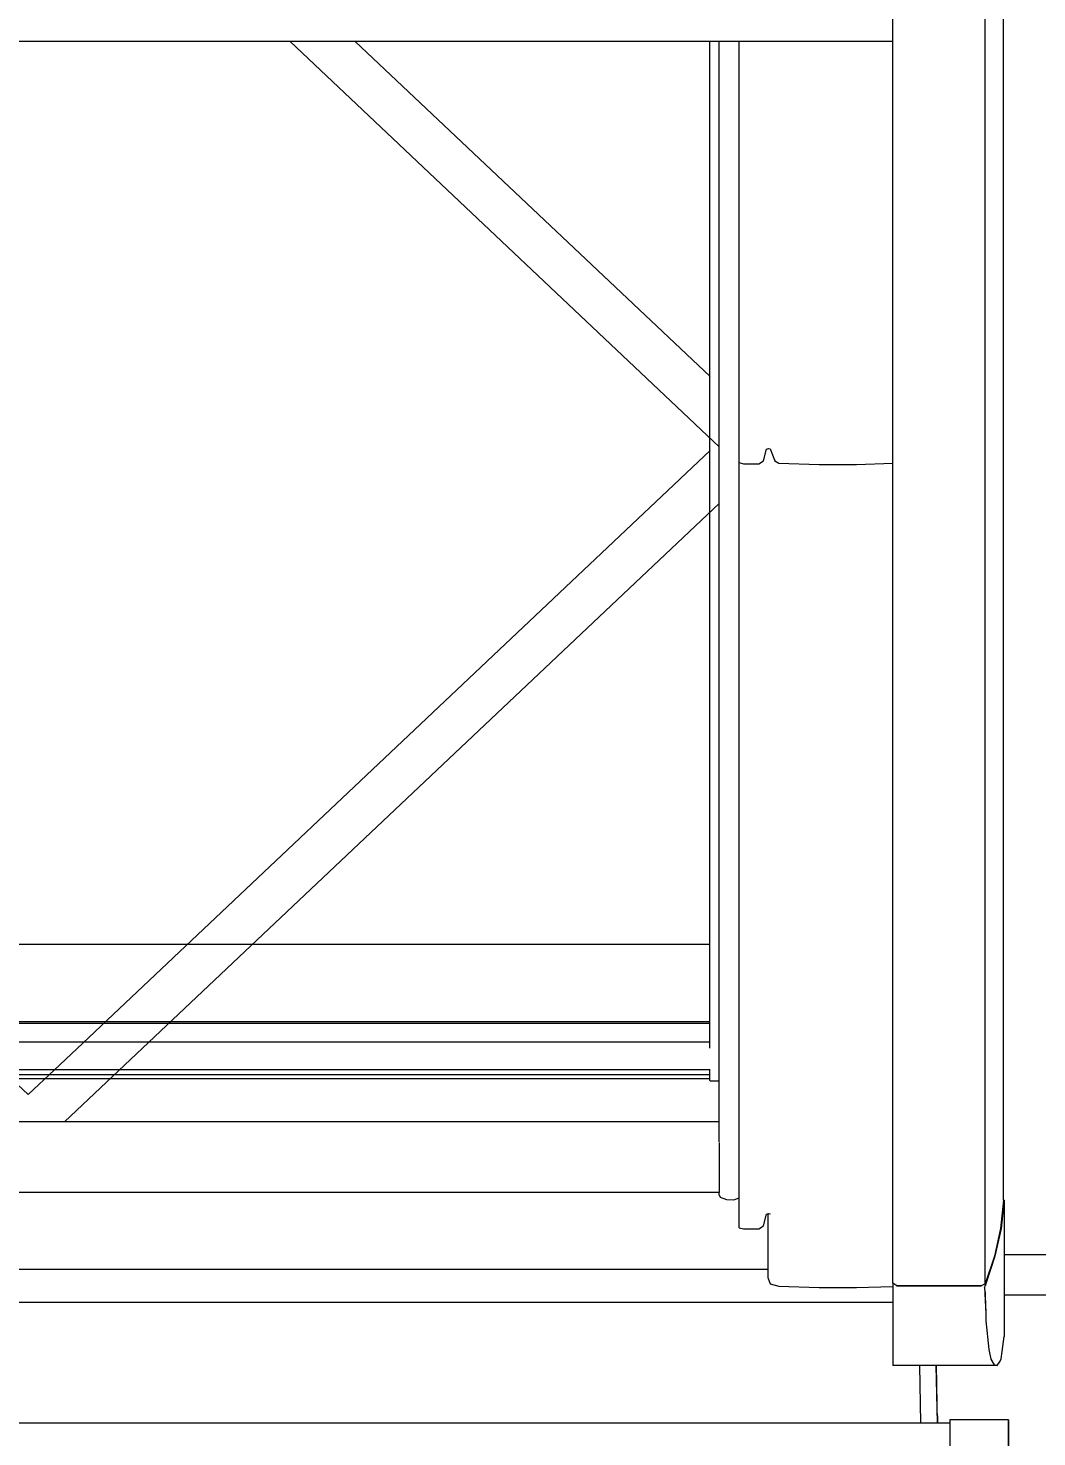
# Model space of a CAD drawing. Header units: metres. Extents: x -208 to 1512, y -277 to 123.
# Drawn here: x 1.487 to 1.927, y -12.049 to -11.434 of the extents above; entities that cross this region are included whole.
import ezdxf

# ---------------------------------------------------------------- set-up
doc = ezdxf.new("R2010")
doc.units = ezdxf.units.M
doc.header["$MEASUREMENT"] = 0
doc.linetypes.add('Wipeout_Contour', pattern=[1, 0, -1])
doc.layers.add('325 Dachfenster', color=7, linetype='Continuous')
doc.layers.add('940 Einreichplan Bemaßung.x', color=7, linetype='Continuous')
doc.styles.add('ERSTELLTER_STIL_4', font='')
doc.styles.get('ERSTELLTER_STIL_4').set_extended_font_data('Eurostile')
doc.dimstyles.new('ERSTELLTER_STIL__3', dxfattribs={"dimtxt": 0.4, "dimasz": 0.304, "dimexe": 0.18, "dimexo": 0.0625, "dimgap": 0, "dimtad": 1, "dimzin": 0, "dimdsep": 46, "dimtxsty": 'ERSTELLTER_STIL_4', "dimblk": 'ARROWHEAD_6', "dimblk1": 'ARROWHEAD_6', "dimblk2": 'ARROWHEAD_6', "dimcen": 0.09, "dimse1": 1, "dimse2": 1, "dimclrd": 256, "dimclre": 256, "dimclrt": 256, "dimazin": 0, "dimtfac": 1, "dimtdec": 4, "dimtmove": 0, "dimatfit": 3, "dimfxl": 1, "dimtolj": 1, "dimtzin": 0, "dimarcsym": 0})

# ---------------------------------------------------------------- blocks, each defined once
blk = doc.blocks.new('*D541')
at = {"layer": '940 Einreichplan Bemaßung.x', "color": 1, "linetype": 'Continuous', "lineweight": 13, "true_color": 0xfb0106}
for p, q in [((2.51628, 0.24174), (2.51645, 0.00174)), ((2.67656, -0.15815), (2.35634, 0.16163)), ((2.21645, 0.00153), (2.81645, 0.00195)), ((2.51645, 0.00174), (2.53995, -34.02522)), ((2.37984, -33.86533), (2.70006, -34.18511)), ((2.23995, -34.02543), (2.83995, -34.02502)), ((2.53995, -34.02522), (2.54012, -34.26522))]:
    blk.add_line(p, q, dxfattribs=at)
at = {"layer": '940 Einreichplan Bemaßung.x', "color": 1, "lineweight": 13, "true_color": 0xfb0106, "insert": (2.54676, -16.09357), "char_height": 0.4, "attachment_point": 7, "rotation": 270.03958, "style": 'ERSTELLTER_STIL_4'}
blk.add_mtext('\\A1;{\\pql;\\fEurostile|b0|i0|c0|p0;\\W1.000000;34,02\\fEurostile|b0|i0|c0|p0;\\W1.000000;\\A1{\\H.66x;\\S5^  ;}}', dxfattribs=at)
blk = doc.blocks.new('ARROWHEAD_6')
at = {"color": 0, "linetype": 'Continuous', "lineweight": 0}
for p, q in [((-0.5, -0.5), (0.5, 0.5)), ((0, 0), (-1, 0))]:
    blk.add_line(p, q, dxfattribs=at)
blk = doc.blocks.new('VELUX SlopeRoofBundle[23]_4')
at = {"color": 254, "linetype": 'Wipeout_Contour', "lineweight": 0, "ltscale": 58.608075}
blk.add_wipeout([(1.90435, -11.41026), (1.90435, -11.98193), (1.90835, -11.96998), (1.90835, -11.39838), (1.90455, -11.40974)], dxfattribs=at).dxf.layer = '325 Dachfenster'
at = {"color": 254, "linetype": 'Wipeout_Contour', "lineweight": 0, "ltscale": 97.748387}
blk.add_wipeout([(1.78835, -11.94215), (1.78825, -11.94215), (1.78825, -11.94328), (1.78875, -11.94413), (1.78875, -11.44018), (1.78825, -11.44018), (1.78825, -11.92003), (1.78835, -11.92029)], dxfattribs=at).dxf.layer = '325 Dachfenster'
at = {"color": 254, "linetype": 'Wipeout_Contour', "lineweight": 0, "ltscale": 46.723974}
blk.add_wipeout([(1.80895, -11.61787), (1.80975, -11.61759), (1.80975, -11.44018), (1.80895, -11.44018)], dxfattribs=at).dxf.layer = '325 Dachfenster'
at = {"color": 254, "linetype": 'Wipeout_Contour', "lineweight": 0, "ltscale": 58.152241}
blk.add_wipeout([(1.86405, -11.44018), (1.84815, -11.44018), (1.84815, -11.62459), (1.86405, -11.62407), (1.86405, -11.49693)], dxfattribs=at).dxf.layer = '325 Dachfenster'
at = {"color": 254, "linetype": 'Wipeout_Contour', "lineweight": 0, "ltscale": 48.332778}
blk.add_wipeout([(1.92685, -11.91012), (1.91235, -11.91012), (1.91235, -11.92815), (1.92685, -11.92815)], dxfattribs=at).dxf.layer = '325 Dachfenster'
at = {"color": 254, "linetype": 'Wipeout_Contour', "lineweight": 0, "ltscale": 48.599217}
blk.add_wipeout([(1.91255, -11.98698), (1.92685, -11.98698), (1.92685, -11.98641), (1.91255, -11.98641)], dxfattribs=at).dxf.layer = '325 Dachfenster'
at = {"color": 254, "linetype": 'Wipeout_Contour', "lineweight": 0, "ltscale": 97.044441}
blk.add_wipeout([(1.09759, -12.04256), (1.87611, -12.04256), (1.87573, -12.0176), (1.86405, -12.0176), (1.86405, -11.98995), (1.10965, -11.98995), (1.10965, -12.0176), (1.09798, -12.0176)], dxfattribs=at).dxf.layer = '325 Dachfenster'
at = {"color": 254, "linetype": 'Wipeout_Contour', "lineweight": 0, "ltscale": 48.746379}
blk.add_wipeout([(1.883, -12.0176), (1.88355, -12.04256), (1.88365, -12.04256), (1.88311, -12.0176)], dxfattribs=at).dxf.layer = '325 Dachfenster'
at = {"color": 254, "linetype": 'Wipeout_Contour', "lineweight": 0, "ltscale": 48.878721}
blk.add_wipeout([(1.92685, -12.04624), (1.91449, -12.04624), (1.91449, -12.06837), (1.92685, -12.06837)], dxfattribs=at).dxf.layer = '325 Dachfenster'
at = {"color": 254, "linetype": 'Wipeout_Contour', "lineweight": 0, "ltscale": 114.445432}
blk.add_wipeout([(1.91235, -11.37525), (1.91235, -11.91012), (1.92685, -11.91012), (1.92685, -11.29204), (1.91448, -11.29204), (1.91445, -11.34033), (1.91445, -11.3563), (1.91315, -11.37021), (1.91255, -11.37336), (1.91255, -11.37337)], dxfattribs=at).dxf.layer = '325 Dachfenster'
at = {"color": 254, "linetype": 'Wipeout_Contour', "lineweight": 0, "ltscale": 47.425487}
blk.add_wipeout([(1.86405, -11.411), (1.86405, -11.98163), (1.86575, -11.98289), (1.86575, -11.411)], dxfattribs=at).dxf.layer = '325 Dachfenster'
at = {"color": 254, "linetype": 'Wipeout_Contour', "lineweight": 0, "ltscale": 47.361548}
blk.add_wipeout([(1.78875, -11.44018), (1.78875, -11.94413), (1.79155, -11.94526), (1.79155, -11.44018)], dxfattribs=at).dxf.layer = '325 Dachfenster'
at = {"color": 254, "linetype": 'Wipeout_Contour', "lineweight": 0, "ltscale": 46.702258}
blk.add_wipeout([(1.80895, -11.44018), (1.80765, -11.44018), (1.80765, -11.62303), (1.80895, -11.61787)], dxfattribs=at).dxf.layer = '325 Dachfenster'
at = {"color": 254, "linetype": 'Wipeout_Contour', "lineweight": 0, "ltscale": 48.37963}
blk.add_wipeout([(1.92685, -11.92815), (1.91235, -11.92815), (1.91235, -11.93395), (1.92685, -11.93395)], dxfattribs=at).dxf.layer = '325 Dachfenster'
at = {"color": 254, "linetype": 'Wipeout_Contour', "lineweight": 0, "ltscale": 48.800811}
blk.add_wipeout([(1.88423, -12.0176), (1.88361, -12.0176), (1.88373, -12.04256), (1.88486, -12.04256)], dxfattribs=at).dxf.layer = '325 Dachfenster'
at = {"color": 254, "linetype": 'Wipeout_Contour', "lineweight": 0, "ltscale": 47.44166}
blk.add_wipeout([(1.86575, -11.411), (1.86575, -11.98289), (1.90255, -11.98289), (1.90255, -11.411)], dxfattribs=at).dxf.layer = '325 Dachfenster'
at = {"color": 254, "linetype": 'Wipeout_Contour', "lineweight": 0, "ltscale": 46.734304}
blk.add_wipeout([(1.80555, -11.44018), (1.79895, -11.44018), (1.79895, -11.6243), (1.80555, -11.6243)], dxfattribs=at).dxf.layer = '325 Dachfenster'
at = {"color": 254, "linetype": 'Wipeout_Contour', "lineweight": 0, "ltscale": 46.704481}
blk.add_wipeout([(1.81055, -11.6178), (1.81255, -11.62296), (1.81255, -11.44018), (1.81055, -11.44018)], dxfattribs=at).dxf.layer = '325 Dachfenster'
at = {"color": 254, "linetype": 'Wipeout_Contour', "lineweight": 0, "ltscale": 48.077903}
blk.add_wipeout([(1.18545, -11.91132), (1.18545, -11.91139), (1.78825, -11.91139), (1.78825, -11.91132)], dxfattribs=at).dxf.layer = '325 Dachfenster'
at = {"color": 254, "linetype": 'Wipeout_Contour', "lineweight": 0, "ltscale": 48.130096}
blk.add_wipeout([(1.18535, -11.922), (1.18535, -11.92702), (1.78835, -11.92702), (1.78835, -11.922)], dxfattribs=at).dxf.layer = '325 Dachfenster'
at = {"color": 254, "linetype": 'Wipeout_Contour', "lineweight": 0, "ltscale": 84.720979}
blk.add_wipeout([(1.91235, -11.94541), (1.91255, -11.94556), (1.91255, -11.95309), (1.91255, -11.9693), (1.92685, -11.9693), (1.92685, -11.93395), (1.91235, -11.93395)], dxfattribs=at).dxf.layer = '325 Dachfenster'
at = {"color": 254, "linetype": 'Wipeout_Contour', "lineweight": 0, "ltscale": 184.40656}
blk.add_wipeout([(1.88423, -12.0176), (1.88486, -12.04256), (1.88885, -12.04256), (1.88885, -12.04136), (1.91449, -12.04136), (1.91449, -12.04348), (1.91449, -12.04624), (1.92685, -12.04624), (1.92685, -11.98698), (1.91255, -11.98698), (1.91255, -12.00497), (1.91179, -12.01147), (1.91125, -12.01464), (1.91086, -12.01575), (1.90955, -12.0176)], dxfattribs=at).dxf.layer = '325 Dachfenster'
at = {"color": 254, "linetype": 'Wipeout_Contour', "lineweight": 0, "ltscale": 58.546616}
blk.add_wipeout([(1.90835, -11.96998), (1.91105, -11.95781), (1.91105, -11.38652), (1.90855, -11.39779), (1.90835, -11.39838)], dxfattribs=at).dxf.layer = '325 Dachfenster'
at = {"color": 254, "linetype": 'Wipeout_Contour', "lineweight": 0, "ltscale": 69.499567}
blk.add_wipeout([(1.90402, -11.411), (1.90255, -11.411), (1.90255, -11.98289), (1.90435, -11.98193), (1.90435, -11.41026), (1.9041, -11.41092)], dxfattribs=at).dxf.layer = '325 Dachfenster'
at = {"color": 254, "linetype": 'Wipeout_Contour', "lineweight": 0, "ltscale": 46.728484}
blk.add_wipeout([(1.79705, -11.62381), (1.79895, -11.6243), (1.79895, -11.44018), (1.79705, -11.44018)], dxfattribs=at).dxf.layer = '325 Dachfenster'
at = {"color": 254, "linetype": 'Wipeout_Contour', "lineweight": 0, "ltscale": 46.7288}
blk.add_wipeout([(1.80555, -11.6243), (1.80765, -11.62303), (1.80765, -11.44018), (1.80555, -11.44018)], dxfattribs=at).dxf.layer = '325 Dachfenster'
at = {"color": 254, "linetype": 'Wipeout_Contour', "lineweight": 0, "ltscale": 46.744445}
blk.add_wipeout([(1.81435, -11.62402), (1.83195, -11.62459), (1.83195, -11.44018), (1.81435, -11.44018)], dxfattribs=at).dxf.layer = '325 Dachfenster'
at = {"color": 254, "linetype": 'Wipeout_Contour', "lineweight": 0, "ltscale": 48.088889}
blk.add_wipeout([(1.18545, -11.91139), (1.18545, -11.91683), (1.78825, -11.91683), (1.78825, -11.91139)], dxfattribs=at).dxf.layer = '325 Dachfenster'
at = {"color": 254, "linetype": 'Wipeout_Contour', "lineweight": 0, "ltscale": 48.651319}
blk.add_wipeout([(1.86405, -12.01069), (1.90589, -12.01069), (1.90468, -11.99817), (1.86405, -11.99817)], dxfattribs=at).dxf.layer = '325 Dachfenster'
at = {"color": 254, "linetype": 'Wipeout_Contour', "lineweight": 0, "ltscale": 48.638883}
blk.add_wipeout([(1.88361, -12.0176), (1.88311, -12.0176), (1.88365, -12.04256), (1.88373, -12.04256)], dxfattribs=at).dxf.layer = '325 Dachfenster'
at = {"color": 254, "linetype": 'Wipeout_Contour', "lineweight": 0, "ltscale": 48.818437}
blk.add_wipeout([(1.88885, -12.04136), (1.88885, -12.04871), (1.91448, -12.04871), (1.91449, -12.04136)], dxfattribs=at).dxf.layer = '325 Dachfenster'
at = {"color": 254, "linetype": 'Wipeout_Contour', "lineweight": 0, "ltscale": 58.470592}
blk.add_wipeout([(1.91125, -11.38562), (1.91105, -11.38652), (1.91105, -11.95781), (1.91235, -11.94556), (1.91235, -11.37525)], dxfattribs=at).dxf.layer = '325 Dachfenster'
at = {"color": 254, "linetype": 'Wipeout_Contour', "lineweight": 0, "ltscale": 47.366606}
blk.add_wipeout([(1.79155, -11.44018), (1.79155, -11.94526), (1.79465, -11.94533), (1.79465, -11.44018)], dxfattribs=at).dxf.layer = '325 Dachfenster'
at = {"color": 254, "linetype": 'Wipeout_Contour', "lineweight": 0, "ltscale": 46.72481}
blk.add_wipeout([(1.80975, -11.61759), (1.81055, -11.6178), (1.81055, -11.44018), (1.80975, -11.44018)], dxfattribs=at).dxf.layer = '325 Dachfenster'
at = {"color": 254, "linetype": 'Wipeout_Contour', "lineweight": 0, "ltscale": 46.758616}
blk.add_wipeout([(1.84815, -11.44018), (1.83195, -11.44018), (1.83195, -11.62459), (1.84815, -11.62459)], dxfattribs=at).dxf.layer = '325 Dachfenster'
at = {"color": 254, "linetype": 'Wipeout_Contour', "lineweight": 0, "ltscale": 36.290971}
blk.add_wipeout([(1.78825, -11.64166), (1.50273, -11.91132), (1.78825, -11.91132)], dxfattribs=at).dxf.layer = '325 Dachfenster'
at = {"color": 254, "linetype": 'Wipeout_Contour', "lineweight": 0, "ltscale": 48.103693}
blk.add_wipeout([(1.18545, -11.91754), (1.18545, -11.91818), (1.78825, -11.91818), (1.78825, -11.91754)], dxfattribs=at).dxf.layer = '325 Dachfenster'
at = {"color": 254, "linetype": 'Wipeout_Contour', "lineweight": 0, "ltscale": 48.745195}
blk.add_wipeout([(1.87573, -12.0176), (1.87611, -12.04256), (1.88355, -12.04256), (1.883, -12.0176)], dxfattribs=at).dxf.layer = '325 Dachfenster'
at = {"color": 254, "linetype": 'Wipeout_Contour', "lineweight": 0, "ltscale": 96.844653}
blk.add_wipeout([(1.91445, -12.1902), (1.91445, -12.20866), (1.91449, -12.13498), (1.91449, -12.04348), (1.91449, -12.04136), (1.91448, -12.04871), (1.91447, -12.05748), (1.91445, -12.07098)], dxfattribs=at).dxf.layer = '325 Dachfenster'
at = {"layer": '325 Dachfenster', "linetype": 'Continuous', "lineweight": 0, "flags": 128}
for points in [[(1.91449, -12.04136), (1.91448, -12.04871), (1.91447, -12.05748), (1.91446, -12.0678), (1.91445, -12.07098), (1.9135, -12.07961), (1.91315, -12.08318), (1.91124, -12.09276), (1.91055, -12.09654), (1.90757, -12.10691), (1.90645, -12.11157), (1.90569, -12.11348), (1.90361, -12.12034), (1.90229, -12.12692), (1.89855, -12.15704), (1.89647, -12.1849), (1.89604, -12.21028), (1.89732, -12.23277), (1.90021, -12.25214), (1.90471, -12.26813)], [(1.91449, -12.04348), (1.91449, -12.04136)], [(1.91449, -12.13498), (1.91449, -12.04348)]]:
    blk.add_lwpolyline(points, dxfattribs=at)
at = {"color": 254, "linetype": 'Wipeout_Contour', "lineweight": 0, "ltscale": 47.366044}
blk.add_wipeout([(1.79465, -11.94533), (1.79705, -11.94451), (1.79705, -11.44018), (1.79465, -11.44018)], dxfattribs=at).dxf.layer = '325 Dachfenster'
at = {"color": 254, "linetype": 'Wipeout_Contour', "lineweight": 0, "ltscale": 46.733906}
blk.add_wipeout([(1.81255, -11.62296), (1.81435, -11.62402), (1.81435, -11.44018), (1.81255, -11.44018)], dxfattribs=at).dxf.layer = '325 Dachfenster'
at = {"color": 254, "linetype": 'Wipeout_Contour', "lineweight": 0, "ltscale": 47.746861}
blk.add_wipeout([(1.80765, -11.62303), (1.80765, -11.95672), (1.80895, -11.95155), (1.80895, -11.61787)], dxfattribs=at).dxf.layer = '325 Dachfenster'
at = {"color": 254, "linetype": 'Wipeout_Contour', "lineweight": 0, "ltscale": 47.792093}
blk.add_wipeout([(1.84815, -11.62459), (1.84815, -11.95831), (1.86405, -11.95779), (1.86405, -11.62407)], dxfattribs=at).dxf.layer = '325 Dachfenster'
at = {"color": 254, "linetype": 'Wipeout_Contour', "lineweight": 0, "ltscale": 96.099521}
blk.add_wipeout([(1.18535, -11.92029), (1.18535, -11.92115), (1.78835, -11.92115), (1.78835, -11.92029), (1.78825, -11.92003), (1.78825, -11.91924), (1.18545, -11.91924), (1.18545, -11.92003)], dxfattribs=at).dxf.layer = '325 Dachfenster'
at = {"color": 254, "linetype": 'Wipeout_Contour', "lineweight": 0, "ltscale": 60.472571}
blk.add_wipeout([(1.86405, -12.01725), (1.86405, -12.0176), (1.90955, -12.0176), (1.90855, -12.01731), (1.90826, -12.01725)], dxfattribs=at).dxf.layer = '325 Dachfenster'
at = {"color": 254, "linetype": 'Wipeout_Contour', "lineweight": 0, "ltscale": 48.626387}
blk.add_wipeout([(1.88885, -12.04256), (1.08485, -12.04256), (1.08485, -12.05005), (1.88885, -12.05005)], dxfattribs=at).dxf.layer = '325 Dachfenster'
at = {"layer": '325 Dachfenster', "linetype": 'Continuous', "lineweight": 0, "flags": 128}
for points in [[(1.88885, -12.04136), (1.88885, -12.04871), (1.88885, -12.05748), (1.88885, -12.0678), (1.88885, -12.07961), (1.88885, -12.09276), (1.88885, -12.10691), (1.88885, -12.11348), (1.88885, -12.12034), (1.88885, -12.12692), (1.88885, -12.15704), (1.88885, -12.1849), (1.88885, -12.21028), (1.88885, -12.23277), (1.88885, -12.25214), (1.88885, -12.26813)], [(1.91449, -12.04136), (1.88885, -12.04136)], [(1.08485, -12.04256), (1.88885, -12.04256)]]:
    blk.add_lwpolyline(points, dxfattribs=at)
at = {"color": 254, "linetype": 'Wipeout_Contour', "lineweight": 0, "ltscale": 46.209693}
blk.add_wipeout([(1.10965, -11.43431), (1.10965, -11.44005), (1.86405, -11.44005), (1.86405, -11.43431)], dxfattribs=at).dxf.layer = '325 Dachfenster'
at = {"color": 254, "linetype": 'Wipeout_Contour', "lineweight": 0, "ltscale": 47.749023}
blk.add_wipeout([(1.81055, -11.6178), (1.81055, -11.95152), (1.81255, -11.95668), (1.81255, -11.62296)], dxfattribs=at).dxf.layer = '325 Dachfenster'
at = {"color": 254, "linetype": 'Wipeout_Contour', "lineweight": 0, "ltscale": 47.755104}
blk.add_wipeout([(1.79895, -11.6243), (1.79705, -11.62381), (1.79705, -11.95749), (1.79895, -11.95799)], dxfattribs=at).dxf.layer = '325 Dachfenster'
at = {"color": 254, "linetype": 'Wipeout_Contour', "lineweight": 0, "ltscale": 48.107061}
blk.add_wipeout([(1.18545, -11.91818), (1.18545, -11.91924), (1.78825, -11.91924), (1.78825, -11.91818)], dxfattribs=at).dxf.layer = '325 Dachfenster'
at = {"color": 254, "linetype": 'Wipeout_Contour', "lineweight": 0, "ltscale": 48.683825}
blk.add_wipeout([(1.86405, -12.01069), (1.86405, -12.0149), (1.90685, -12.0149), (1.90589, -12.01069)], dxfattribs=at).dxf.layer = '325 Dachfenster'
at = {"color": 254, "linetype": 'Wipeout_Contour', "lineweight": 0, "ltscale": 46.221245}
blk.add_wipeout([(1.10965, -11.44018), (1.86405, -11.44018), (1.86405, -11.44005), (1.10965, -11.44005)], dxfattribs=at).dxf.layer = '325 Dachfenster'
at = {"color": 254, "linetype": 'Wipeout_Contour', "lineweight": 0, "ltscale": 47.7587}
blk.add_wipeout([(1.79895, -11.6243), (1.79895, -11.95799), (1.80555, -11.95799), (1.80555, -11.6243)], dxfattribs=at).dxf.layer = '325 Dachfenster'
at = {"color": 254, "linetype": 'Wipeout_Contour', "lineweight": 0, "ltscale": 47.771678}
blk.add_wipeout([(1.83195, -11.62459), (1.81435, -11.62402), (1.81435, -11.95774), (1.83195, -11.95831)], dxfattribs=at).dxf.layer = '325 Dachfenster'
at = {"color": 254, "linetype": 'Wipeout_Contour', "lineweight": 0, "ltscale": 48.101032}
blk.add_wipeout([(1.18545, -11.91683), (1.18545, -11.91754), (1.78825, -11.91754), (1.78825, -11.91683)], dxfattribs=at).dxf.layer = '325 Dachfenster'
at = {"color": 254, "linetype": 'Wipeout_Contour', "lineweight": 0, "ltscale": 48.118422}
blk.add_wipeout([(1.18535, -11.92115), (1.18535, -11.922), (1.78835, -11.922), (1.78835, -11.92115)], dxfattribs=at).dxf.layer = '325 Dachfenster'
at = {"color": 254, "linetype": 'Wipeout_Contour', "lineweight": 0, "ltscale": 48.698273}
blk.add_wipeout([(1.86405, -12.01725), (1.90826, -12.01725), (1.90685, -12.0149), (1.86405, -12.0149)], dxfattribs=at).dxf.layer = '325 Dachfenster'
at = {"layer": '325 Dachfenster', "linetype": 'Continuous', "lineweight": 0, "flags": 128}
for points in [[(1.87573, -12.0176), (1.87611, -12.04256)], [(1.88355, -12.04256), (1.883, -12.0176)]]:
    blk.add_lwpolyline(points, dxfattribs=at)
at = {"color": 254, "linetype": 'Wipeout_Contour', "lineweight": 0, "ltscale": 93.620274}
blk.add_wipeout([(1.18545, -11.64166), (1.47098, -11.91132), (1.50273, -11.91132), (1.78825, -11.64166), (1.78825, -11.61692), (1.60111, -11.44018), (1.37259, -11.44018), (1.18545, -11.61692)], dxfattribs=at).dxf.layer = '325 Dachfenster'
at = {"color": 254, "linetype": 'Wipeout_Contour', "lineweight": 0, "ltscale": 47.758713}
blk.add_wipeout([(1.80555, -11.6243), (1.80555, -11.95799), (1.80765, -11.95672), (1.80765, -11.62303)], dxfattribs=at).dxf.layer = '325 Dachfenster'
at = {"color": 254, "linetype": 'Wipeout_Contour', "lineweight": 0, "ltscale": 47.783165}
blk.add_wipeout([(1.83195, -11.62459), (1.83195, -11.95831), (1.84815, -11.95831), (1.84815, -11.62459)], dxfattribs=at).dxf.layer = '325 Dachfenster'
at = {"layer": '325 Dachfenster', "linetype": 'Continuous', "lineweight": 0, "flags": 128}
for points in [[(1.48685, -11.89944), (1.4754, -11.88862), (1.46566, -11.87943), (1.18942, -11.61854)], [(1.79705, -11.62381), (1.79895, -11.6243), (1.80555, -11.6243)], [(1.50273, -11.91132), (1.78825, -11.64166)], [(1.78415, -11.83396), (1.18955, -11.83396)], [(1.78415, -11.86769), (1.18955, -11.86769)], [(1.78415, -11.86847), (1.18955, -11.86847)], [(1.78415, -11.8766), (1.18955, -11.8766)], [(1.78429, -11.88862), (1.18942, -11.88862)], [(1.78415, -11.89081), (1.18955, -11.89081)], [(1.78415, -11.89251), (1.18955, -11.89251)], [(1.78415, -11.89336), (1.78415, -11.88862)], [(1.78435, -11.89357), (1.78415, -11.89336)], [(1.78825, -11.89357), (1.78435, -11.89357)], [(1.78825, -11.91132), (1.18545, -11.91132)], [(1.78825, -11.91139), (1.18545, -11.91139)]]:
    blk.add_lwpolyline(points, dxfattribs=at)
at = {"color": 254, "linetype": 'Wipeout_Contour', "lineweight": 0, "ltscale": 34.359079}
blk.add_wipeout([(1.78825, -11.44018), (1.60111, -11.44018), (1.78825, -11.61692)], dxfattribs=at).dxf.layer = '325 Dachfenster'
at = {"color": 254, "linetype": 'Wipeout_Contour', "lineweight": 0, "ltscale": 47.736953}
blk.add_wipeout([(1.80895, -11.61787), (1.80895, -11.95155), (1.80975, -11.95127), (1.80975, -11.61759)], dxfattribs=at).dxf.layer = '325 Dachfenster'
at = {"layer": '325 Dachfenster', "linetype": 'Continuous', "lineweight": 0, "flags": 128}
for points in [[(1.86405, -11.44018), (1.10965, -11.44018)], [(1.60111, -11.44018), (1.78825, -11.61692)], [(1.62956, -11.44018), (1.78429, -11.5863)], [(1.78415, -11.87915), (1.78415, -11.44018)], [(1.78825, -11.92003), (1.78825, -11.44018)], [(1.48685, -11.89944), (1.49831, -11.88862), (1.50804, -11.87943), (1.78429, -11.61854)]]:
    blk.add_lwpolyline(points, dxfattribs=at)
at = {"color": 254, "linetype": 'Wipeout_Contour', "lineweight": 0, "ltscale": 72.804868}
blk.add_wipeout([(1.80975, -11.95127), (1.81045, -11.95146), (1.81045, -11.95149), (1.81055, -11.95152), (1.81055, -11.6178), (1.80975, -11.61759)], dxfattribs=at).dxf.layer = '325 Dachfenster'
at = {"layer": '325 Dachfenster', "linetype": 'Continuous', "lineweight": 0, "flags": 128}
for points in [[(1.80765, -11.62303), (1.80895, -11.61787)], [(1.80895, -11.61787), (1.80975, -11.61759)], [(1.80975, -11.61759), (1.81055, -11.6178)], [(1.80555, -11.6243), (1.80765, -11.62303)]]:
    blk.add_lwpolyline(points, dxfattribs=at)
at = {"color": 254, "linetype": 'Wipeout_Contour', "lineweight": 0, "ltscale": 47.762339}
blk.add_wipeout([(1.81435, -11.62402), (1.81255, -11.62296), (1.81255, -11.95668), (1.81435, -11.95774)], dxfattribs=at).dxf.layer = '325 Dachfenster'
at = {"layer": '325 Dachfenster', "linetype": 'Continuous', "lineweight": 0, "flags": 128}
for points in [[(1.81055, -11.6178), (1.81255, -11.62296)], [(1.81255, -11.62296), (1.81435, -11.62402)], [(1.81435, -11.62402), (1.83195, -11.62459), (1.84815, -11.62459), (1.86405, -11.62407)]]:
    blk.add_lwpolyline(points, dxfattribs=at)
at = {"color": 254, "linetype": 'Wipeout_Contour', "lineweight": 0, "ltscale": 36.73834}
blk.add_wipeout([(1.81055, -11.98199), (1.81435, -11.98306), (1.81435, -11.95774)], dxfattribs=at).dxf.layer = '325 Dachfenster'
at = {"color": 254, "linetype": 'Wipeout_Contour', "lineweight": 0, "ltscale": 82.186027}
blk.add_wipeout([(1.80955, -11.97924), (1.81055, -11.95159), (1.81053, -11.95151), (1.81045, -11.95149), (1.81045, -11.95146), (1.80975, -11.95127), (1.80955, -11.95134)], dxfattribs=at).dxf.layer = '325 Dachfenster'
at = {"color": 254, "linetype": 'Wipeout_Contour', "lineweight": 0, "ltscale": 48.476978}
blk.add_wipeout([(1.83195, -11.95831), (1.81435, -11.95774), (1.81435, -11.98306), (1.83195, -11.98362)], dxfattribs=at).dxf.layer = '325 Dachfenster'
at = {"color": 254, "linetype": 'Wipeout_Contour', "lineweight": 0, "ltscale": 48.559041}
blk.add_wipeout([(1.80955, -11.97924), (1.81055, -11.98199), (1.81255, -11.95668), (1.81055, -11.95159)], dxfattribs=at).dxf.layer = '325 Dachfenster'
at = {"color": 254, "linetype": 'Wipeout_Contour', "lineweight": 0, "ltscale": 48.488074}
blk.add_wipeout([(1.83195, -11.98362), (1.84815, -11.98362), (1.84815, -11.95831), (1.83195, -11.95831)], dxfattribs=at).dxf.layer = '325 Dachfenster'
at = {"color": 254, "linetype": 'Wipeout_Contour', "lineweight": 0, "ltscale": 35.864116}
blk.add_wipeout([(1.81055, -11.98199), (1.81435, -11.95774), (1.81255, -11.95668)], dxfattribs=at).dxf.layer = '325 Dachfenster'
at = {"color": 254, "linetype": 'Wipeout_Contour', "lineweight": 0, "ltscale": 48.496553}
blk.add_wipeout([(1.84815, -11.95831), (1.84815, -11.98362), (1.86405, -11.98311), (1.86405, -11.95779)], dxfattribs=at).dxf.layer = '325 Dachfenster'
at = {"color": 254, "linetype": 'Wipeout_Contour', "lineweight": 0, "ltscale": 48.311571}
blk.add_wipeout([(1.16415, -11.96365), (1.16415, -11.9756), (1.80955, -11.9756), (1.80955, -11.96365)], dxfattribs=at).dxf.layer = '325 Dachfenster'
at = {"color": 254, "linetype": 'Wipeout_Contour', "lineweight": 0, "ltscale": 192.149685}
blk.add_wipeout([(1.16415, -11.95134), (1.16415, -11.96365), (1.80955, -11.96365), (1.80955, -11.95134), (1.80895, -11.95155), (1.80765, -11.95672), (1.80555, -11.95799), (1.79895, -11.95799), (1.79705, -11.95749), (1.79705, -11.94908), (1.17665, -11.94908), (1.17665, -11.95749), (1.17475, -11.95799), (1.16815, -11.95799), (1.16605, -11.95672), (1.16475, -11.95155)], dxfattribs=at).dxf.layer = '325 Dachfenster'
at = {"color": 254, "linetype": 'Wipeout_Contour', "lineweight": 0, "ltscale": 48.335272}
blk.add_wipeout([(1.16415, -11.9756), (1.16415, -11.97567), (1.80955, -11.97567), (1.80955, -11.9756)], dxfattribs=at).dxf.layer = '325 Dachfenster'
at = {"layer": '325 Dachfenster', "linetype": 'Continuous', "lineweight": 0, "flags": 128}
blk.add_lwpolyline([(1.79705, -11.95749), (1.79895, -11.95799), (1.80555, -11.95799)], dxfattribs=at)
at = {"color": 254, "linetype": 'Wipeout_Contour', "lineweight": 0, "ltscale": 167.002159}
blk.add_wipeout([(1.17665, -11.94451), (1.17665, -11.94908), (1.79705, -11.94908), (1.79705, -11.94451), (1.79465, -11.94533), (1.79155, -11.94526), (1.78875, -11.94413), (1.78825, -11.94328), (1.78825, -11.94215), (1.18545, -11.94215), (1.18545, -11.94328), (1.18495, -11.94413), (1.18215, -11.94526), (1.17905, -11.94533)], dxfattribs=at).dxf.layer = '325 Dachfenster'
at = {"color": 254, "linetype": 'Wipeout_Contour', "lineweight": 0, "ltscale": 47.583435}
blk.add_wipeout([(1.81055, -11.95152), (1.81053, -11.95151), (1.81055, -11.95159), (1.81255, -11.95668)], dxfattribs=at).dxf.layer = '325 Dachfenster'
at = {"color": 254, "linetype": 'Wipeout_Contour', "lineweight": 0, "ltscale": 192.95288}
blk.add_wipeout([(1.10965, -11.98995), (1.86405, -11.98995), (1.86405, -11.98311), (1.84815, -11.98362), (1.83195, -11.98362), (1.81435, -11.98306), (1.81055, -11.98199), (1.80955, -11.97924), (1.80955, -11.97567), (1.16415, -11.97567), (1.16415, -11.97924), (1.16315, -11.98199), (1.15935, -11.98306), (1.14175, -11.98362), (1.12555, -11.98362), (1.10965, -11.98311)], dxfattribs=at).dxf.layer = '325 Dachfenster'
at = {"layer": '325 Dachfenster', "linetype": 'Continuous', "lineweight": 0, "flags": 128}
for points in [[(1.79705, -11.95749), (1.79705, -11.62381), (1.79705, -11.44018)], [(1.79155, -11.94526), (1.79465, -11.94533)], [(1.79465, -11.94533), (1.79705, -11.94451)], [(1.80765, -11.95672), (1.80895, -11.95155)], [(1.80895, -11.95155), (1.80975, -11.95127)], [(1.80955, -11.95134), (1.80955, -11.97924)], [(1.80975, -11.95127), (1.81045, -11.95146)], [(1.81045, -11.95146), (1.81045, -11.95149)], [(1.81053, -11.95151), (1.81055, -11.95159)], [(1.80555, -11.95799), (1.80765, -11.95672)], [(1.80955, -11.97567), (1.16415, -11.97567)], [(1.80955, -11.97924), (1.81055, -11.98199)]]:
    blk.add_lwpolyline(points, dxfattribs=at)
at = {"color": 254, "linetype": 'Wipeout_Contour', "lineweight": 0, "ltscale": 48.178221}
blk.add_wipeout([(1.18535, -11.93133), (1.18535, -11.94194), (1.78835, -11.94194), (1.78835, -11.93133)], dxfattribs=at).dxf.layer = '325 Dachfenster'
at = {"color": 254, "linetype": 'Wipeout_Contour', "lineweight": 0, "ltscale": 60.953663}
blk.add_wipeout([(1.86405, -11.99817), (1.90468, -11.99817), (1.90455, -11.99497), (1.90405, -11.98346), (1.86405, -11.98346)], dxfattribs=at).dxf.layer = '325 Dachfenster'
at = {"layer": '325 Dachfenster', "linetype": 'Continuous', "lineweight": 0, "flags": 128}
blk.add_lwpolyline([(1.10965, -11.98995), (1.86405, -11.98995)], dxfattribs=at)
at = {"color": 254, "linetype": 'Wipeout_Contour', "lineweight": 0, "ltscale": 48.148587}
blk.add_wipeout([(1.18535, -11.93133), (1.78835, -11.93133), (1.78835, -11.92702), (1.18535, -11.92702)], dxfattribs=at).dxf.layer = '325 Dachfenster'
at = {"color": 254, "linetype": 'Wipeout_Contour', "lineweight": 0, "ltscale": 48.199554}
blk.add_wipeout([(1.18535, -11.94194), (1.18535, -11.94215), (1.78835, -11.94215), (1.78835, -11.94194)], dxfattribs=at).dxf.layer = '325 Dachfenster'
at = {"color": 254, "linetype": 'Wipeout_Contour', "lineweight": 0, "ltscale": 171.120644}
blk.add_wipeout([(1.86405, -11.98303), (1.90413, -11.98303), (1.90455, -11.98193), (1.90855, -11.96998), (1.91125, -11.95781), (1.91255, -11.94556), (1.91235, -11.94541), (1.91235, -11.94556), (1.91105, -11.95781), (1.90835, -11.96998), (1.90435, -11.98193), (1.90255, -11.98289), (1.86575, -11.98289), (1.86405, -11.98163)], dxfattribs=at).dxf.layer = '325 Dachfenster'
at = {"layer": '325 Dachfenster', "linetype": 'Continuous', "lineweight": 0, "flags": 128}
for points in [[(1.78835, -11.92029), (1.78835, -11.92115), (1.78835, -11.922), (1.78835, -11.92702), (1.78835, -11.93133), (1.78835, -11.94194)], [(1.78835, -11.94215), (1.18535, -11.94215)], [(1.78825, -11.94328), (1.78825, -11.94215)], [(1.78825, -11.94328), (1.78875, -11.94413)], [(1.78835, -11.94194), (1.78835, -11.94215)], [(1.78875, -11.94413), (1.79155, -11.94526)]]:
    blk.add_lwpolyline(points, dxfattribs=at)
at = {"color": 254, "linetype": 'Wipeout_Contour', "lineweight": 0, "ltscale": 47.770745}
blk.add_wipeout([(1.90405, -11.98346), (1.90455, -11.99497), (1.90455, -11.98193), (1.90413, -11.98303)], dxfattribs=at).dxf.layer = '325 Dachfenster'
at = {"color": 254, "linetype": 'Wipeout_Contour', "lineweight": 0, "ltscale": 48.56388}
blk.add_wipeout([(1.86405, -11.98346), (1.90405, -11.98346), (1.90413, -11.98303), (1.86405, -11.98303)], dxfattribs=at).dxf.layer = '325 Dachfenster'
at = {"layer": '325 Dachfenster', "linetype": 'Continuous', "lineweight": 0, "flags": 128}
for points in [[(1.86405, -11.98163), (1.86405, -11.411)], [(1.81055, -11.98199), (1.81435, -11.98306), (1.83195, -11.98362), (1.84815, -11.98362), (1.86405, -11.98311)], [(1.86575, -11.98289), (1.86405, -11.98163)], [(1.86405, -11.98163), (1.86405, -11.98303)], [(1.86405, -11.98303), (1.86405, -11.98346)], [(1.86405, -11.98346), (1.86405, -11.99817), (1.86405, -12.01069), (1.86405, -12.0149), (1.86405, -12.01725), (1.86405, -12.0176)]]:
    blk.add_lwpolyline(points, dxfattribs=at)
at = {"color": 254, "linetype": 'Wipeout_Contour', "lineweight": 0, "ltscale": 98.461985}
blk.add_wipeout([(1.90855, -11.96998), (1.90455, -11.98193), (1.90455, -11.99497), (1.90468, -11.99817), (1.90589, -12.01069), (1.90685, -12.0149), (1.90826, -12.01725), (1.90855, -12.01731)], dxfattribs=at).dxf.layer = '325 Dachfenster'
at = {"layer": '325 Dachfenster', "linetype": 'Continuous', "lineweight": 0, "flags": 128}
for points in [[(1.90435, -11.98193), (1.90435, -11.41026)], [(1.90255, -11.98289), (1.86575, -11.98289)], [(1.90435, -11.98193), (1.90255, -11.98289)], [(1.90405, -11.98346), (1.90413, -11.98303)]]:
    blk.add_lwpolyline(points, dxfattribs=at)
at = {"color": 254, "linetype": 'Wipeout_Contour', "lineweight": 0, "ltscale": 61.231213}
blk.add_wipeout([(1.91125, -12.01464), (1.91179, -12.01147), (1.91255, -12.00497), (1.91255, -11.94556), (1.91125, -11.95781)], dxfattribs=at).dxf.layer = '325 Dachfenster'
at = {"layer": '325 Dachfenster', "linetype": 'Continuous', "lineweight": 0, "flags": 128}
for points in [[(1.91235, -11.94556), (1.91235, -11.37525)], [(1.91235, -11.94541), (1.91255, -11.94556)]]:
    blk.add_lwpolyline(points, dxfattribs=at)
at = {"color": 254, "linetype": 'Wipeout_Contour', "lineweight": 0, "ltscale": 74.015493}
blk.add_wipeout([(1.91125, -11.95781), (1.90855, -11.96998), (1.90855, -12.01731), (1.90955, -12.0176), (1.91086, -12.01575), (1.91125, -12.01464)], dxfattribs=at).dxf.layer = '325 Dachfenster'
at = {"layer": '325 Dachfenster', "linetype": 'Continuous', "lineweight": 0, "flags": 128}
for points in [[(1.91255, -11.94556), (1.91125, -11.95781), (1.90855, -11.96998), (1.90455, -11.98193), (1.90413, -11.98303)], [(1.91235, -11.94556), (1.91105, -11.95781), (1.90835, -11.96998), (1.90435, -11.98193)], [(1.91255, -11.94556), (1.91255, -12.00497)], [(1.94115, -11.9693), (1.92685, -11.9693), (1.91255, -11.9693)], [(1.90405, -11.98346), (1.90455, -11.99497), (1.90468, -11.99817), (1.90589, -12.01069), (1.90685, -12.0149), (1.90826, -12.01725), (1.90855, -12.01731), (1.90955, -12.0176), (1.91086, -12.01575), (1.91125, -12.01464), (1.91179, -12.01147), (1.91255, -12.00497)], [(1.94115, -11.98698), (1.92685, -11.98698), (1.91255, -11.98698)], [(1.90955, -12.0176), (1.86405, -12.0176)]]:
    blk.add_lwpolyline(points, dxfattribs=at)
blk = doc.blocks.new('Dachfläche_39_4', base_point=(2.81685, -12.8025))
at = {"layer": '325 Dachfenster', "linetype": 'Continuous', "lineweight": 0}
blk.add_blockref('VELUX SlopeRoofBundle[23]_4', (0, 0), dxfattribs=at)

msp = doc.modelspace()

# ---------------------------------------------------------------- dimensions: what is measured, and where the dimension line sits
at = {"layer": '940 Einreichplan Bemaßung.x', "color": 1, "linetype": 'Continuous', "lineweight": 13, "true_color": 0xfb0106}
dim = msp.add_linear_dim(base=(2.53995, -34.02522), p1=(0, 0), p2=(0.06647, -34.02693), angle=270.03958, dimstyle='ERSTELLTER_STIL__3', dxfattribs=at)
dim.commit()
dim.dimension.update_dxf_attribs({"geometry": '*D541', "text_midpoint": (2.8084, -17.30194), "dimtype": 160, "text_rotation": 270.03958})

# ---------------------------------------------------------------- next in the draw order: block references
at = {"layer": '325 Dachfenster', "color": 7, "linetype": 'Continuous', "lineweight": 13, "true_color": 0xf4f4f4}
msp.add_blockref('Dachfläche_39_4', (2.81685, -12.8025), dxfattribs=at)

doc.saveas('drawing.dxf')
